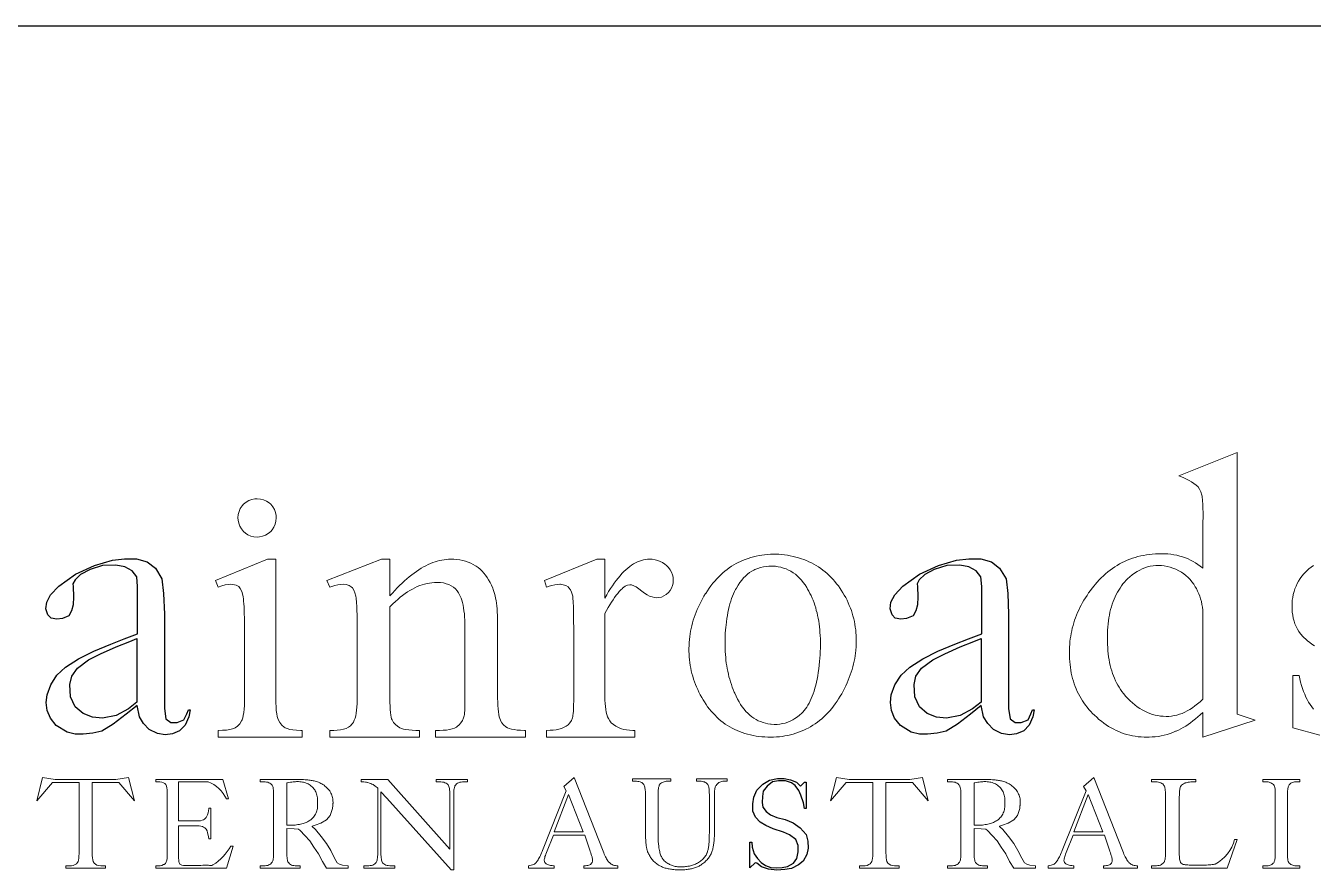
# Model space of a CAD drawing. Extents: x 150 to 1038, y -1303 to 251.
# Drawn here: x 186.24 to 204.11, y 239.65 to 251.37 of the extents above; entities that cross this region are included whole.
import ezdxf

# ---------------------------------------------------------------- set-up
doc = ezdxf.new("R2010")
doc.units = 0
doc.header["$LTSCALE"] = 12
doc.header["$MEASUREMENT"] = 0
doc.layers.add('L18', color=4, linetype='CONTINUOUS')
doc.layers.add('L35', color=3, linetype='CONTINUOUS')

msp = doc.modelspace()

# ---------------------------------------------------------------- linework, layer by layer
at = {"layer": 'L18', "lineweight": 0}
for points in [[(202.24, 245.126, -0.102516), (202.511, 244.972), (202.53, 244.943), (202.547, 244.906), (202.561, 244.86), (202.564, 244.844), (202.567, 244.824), (202.569, 244.8), (202.572, 244.772), (202.574, 244.741), (202.576, 244.706), (202.577, 244.667), (202.579, 244.624), (202.58, 244.578), (202.574, 244.46), (202.574, 244.406), (202.574, 244.348), (202.575, 244.287), (202.575, 243.844), (202.57, 243.848), (202.539, 243.874), (202.507, 243.897), (202.475, 243.919), (202.441, 243.94), (202.406, 243.958), (202.37, 243.974), (202.333, 243.989), (202.295, 244.003), (202.255, 244.014), (202.215, 244.024), (202.174, 244.031), (202.132, 244.038), (202.089, 244.042), (202.044, 244.045), (201.999, 244.046), (201.959, 244.045), (201.916, 244.043), (201.874, 244.04), (201.833, 244.036), (201.793, 244.03), (201.753, 244.023), (201.713, 244.015), (201.674, 244.006), (201.636, 243.995), (201.599, 243.983), (201.562, 243.97), (201.525, 243.955), (201.49, 243.94), (201.454, 243.922), (201.42, 243.904), (201.386, 243.884), (201.353, 243.864), (201.32, 243.842), (201.288, 243.818), (201.256, 243.794), (201.226, 243.768), (201.195, 243.74), (201.166, 243.712), (201.136, 243.682), (201.108, 243.651), (201.08, 243.619), (201.065, 243.6), (201.039, 243.567), (201.014, 243.535), (200.99, 243.502), (200.968, 243.468), (200.946, 243.435), (200.925, 243.401), (200.906, 243.367), (200.887, 243.333), (200.869, 243.298), (200.853, 243.263), (200.837, 243.228), (200.822, 243.193), (200.808, 243.157), (200.796, 243.122), (200.784, 243.086), (200.774, 243.049), (200.764, 243.013), (200.756, 242.976), (200.748, 242.939), (200.741, 242.902), (200.736, 242.865), (200.731, 242.827), (200.728, 242.789), (200.725, 242.751), (200.724, 242.712), (200.723, 242.673), (200.724, 242.632), (200.725, 242.59), (200.728, 242.548), (200.732, 242.508), (200.737, 242.467), (200.743, 242.428), (200.75, 242.389), (200.759, 242.351), (200.768, 242.314), (200.779, 242.277), (200.791, 242.241), (200.804, 242.205), (200.818, 242.17), (200.833, 242.136), (200.849, 242.103), (200.866, 242.07), (200.885, 242.037), (200.904, 242.006), (200.925, 241.975), (200.947, 241.945), (200.97, 241.915), (200.994, 241.886), (201.019, 241.858), (201.046, 241.83), (201.07, 241.806), (201.102, 241.776), (201.134, 241.748), (201.167, 241.721), (201.2, 241.696), (201.234, 241.672), (201.268, 241.65), (201.303, 241.63), (201.338, 241.61), (201.373, 241.593), (201.41, 241.577), (201.446, 241.562), (201.484, 241.549), (201.521, 241.538), (201.56, 241.528), (201.599, 241.519), (201.638, 241.513), (201.678, 241.507), (201.718, 241.503), (201.759, 241.501), (201.8, 241.5), (201.829, 241.501), (201.873, 241.503), (201.915, 241.507), (201.958, 241.512), (201.999, 241.519), (202.04, 241.528), (202.08, 241.539), (202.12, 241.551), (202.159, 241.565), (202.197, 241.582), (202.204, 241.584), (202.237, 241.6), (202.27, 241.616), (202.303, 241.635), (202.337, 241.655), (202.37, 241.677), (202.404, 241.701), (202.438, 241.726), (202.472, 241.753), (202.506, 241.781), (202.54, 241.812), (202.575, 241.843), (202.575, 241.5), (203.301, 241.735), (203.05, 241.82), (203.05, 245.448)], [(188.775, 239.724), (188.698, 239.723), (188.67, 239.722), (188.64, 239.722), (188.452, 239.722), (188.429, 239.722), (188.405, 239.726), (188.389, 239.732), (188.379, 239.74), (188.366, 239.761), (188.364, 239.771), (188.362, 239.792), (188.36, 239.821), (188.36, 239.86), (188.36, 240.271), (188.604, 240.271), (188.619, 240.271), (188.646, 240.269), (188.67, 240.266), (188.69, 240.261), (188.707, 240.253), (188.726, 240.241), (188.743, 240.224), (188.755, 240.203), (188.758, 240.196), (188.763, 240.179), (188.768, 240.154), (188.773, 240.124), (188.778, 240.088), (188.809, 240.088), (188.809, 240.517), (188.778, 240.517), (188.778, 240.508), (188.775, 240.477), (188.77, 240.449), (188.763, 240.424), (188.754, 240.403), (188.743, 240.385), (188.731, 240.37), (188.721, 240.362), (188.705, 240.353), (188.686, 240.347), (188.662, 240.342), (188.635, 240.339), (188.604, 240.338), (188.36, 240.338), (188.36, 240.882), (188.739, 240.882), (188.77, 240.882, -0.194471), (189.023, 240.644), (189.055, 240.644), (188.974, 240.915), (188.044, 240.915), (188.044, 240.881), (188.083, 240.881), (188.102, 240.88), (188.127, 240.877), (188.149, 240.869), (188.167, 240.859), (188.181, 240.845), (188.187, 240.836), (188.192, 240.819), (188.197, 240.798), (188.2, 240.771), (188.202, 240.738), (188.203, 240.7), (188.203, 239.898), (188.203, 239.876), (188.202, 239.843), (188.2, 239.816), (188.197, 239.795), (188.194, 239.779), (188.19, 239.77), (188.177, 239.75), (188.158, 239.735), (188.151, 239.732), (188.129, 239.722), (188.106, 239.716), (188.083, 239.715), (188.044, 239.715), (188.044, 239.681), (189.023, 239.681), (189.118, 239.99), (189.086, 239.99, -0.121442), (188.837, 239.728, -0.261254)], [(203.052, 240.082), (203.017, 240.082, -0.210234), (202.745, 239.739), (202.736, 239.737), (202.721, 239.735), (202.705, 239.733), (202.688, 239.731), (202.669, 239.73), (202.649, 239.728), (202.628, 239.727), (202.606, 239.727), (202.582, 239.726), (202.558, 239.726), (202.459, 239.726), (202.437, 239.726), (202.411, 239.726), (202.387, 239.727), (202.366, 239.728), (202.348, 239.729), (202.332, 239.73), (202.32, 239.732), (202.31, 239.733), (202.302, 239.735), (202.29, 239.741), (202.276, 239.751), (202.265, 239.763), (202.263, 239.768), (202.259, 239.779), (202.256, 239.792), (202.253, 239.807), (202.251, 239.825), (202.25, 239.845), (202.249, 239.867), (202.249, 240.676), (202.25, 240.691), (202.25, 240.714), (202.251, 240.735), (202.252, 240.754), (202.254, 240.77), (202.256, 240.785), (202.259, 240.797), (202.262, 240.807), (202.265, 240.815), (202.27, 240.822), (202.28, 240.834), (202.293, 240.845), (202.308, 240.854), (202.325, 240.863), (202.332, 240.866), (202.344, 240.869), (202.357, 240.873), (202.373, 240.875), (202.39, 240.878), (202.409, 240.879), (202.43, 240.881), (202.452, 240.881), (202.477, 240.881), (202.477, 240.915), (201.862, 240.915), (201.862, 240.881), (201.913, 240.881), (201.92, 240.881), (201.94, 240.88), (201.958, 240.877), (201.975, 240.873), (201.991, 240.867), (202.005, 240.86), (202.018, 240.851), (202.029, 240.841), (202.031, 240.84), (202.036, 240.832), (202.041, 240.822), (202.046, 240.81), (202.049, 240.796), (202.052, 240.78), (202.054, 240.762), (202.056, 240.742), (202.057, 240.721), (202.057, 240.696), (202.057, 239.9), (202.057, 239.889), (202.057, 239.866), (202.056, 239.845), (202.054, 239.827), (202.052, 239.81), (202.049, 239.796), (202.045, 239.784), (202.041, 239.773), (202.036, 239.766), (202.035, 239.764), (202.025, 239.752), (202.013, 239.742), (202, 239.734), (201.986, 239.727), (201.97, 239.721), (201.952, 239.718), (201.934, 239.715), (201.913, 239.715), (201.862, 239.715), (201.862, 239.681), (202.913, 239.681)]]:
    msp.add_lwpolyline(points, format="xyb", close=True, dxfattribs=at)
for points in [[(189.451, 244.808), (189.419, 244.806), (189.375, 244.798), (189.334, 244.783), (189.297, 244.761), (189.263, 244.732), (189.241, 244.708), (189.216, 244.671), (189.199, 244.631), (189.188, 244.589), (189.184, 244.544), (189.186, 244.511), (189.194, 244.468), (189.21, 244.427), (189.233, 244.39), (189.263, 244.355), (189.287, 244.333), (189.323, 244.308), (189.363, 244.291), (189.406, 244.28), (189.451, 244.276), (189.483, 244.278), (189.526, 244.287), (189.567, 244.303), (189.605, 244.325), (189.64, 244.355), (189.66, 244.378), (189.684, 244.415), (189.702, 244.455), (189.712, 244.498), (189.716, 244.544), (189.714, 244.574), (189.706, 244.618), (189.691, 244.659), (189.669, 244.697), (189.64, 244.732), (189.617, 244.752), (189.58, 244.777), (189.539, 244.794), (189.497, 244.804), (189.451, 244.808)], [(204.109, 243.884), (204.077, 243.86), (204.047, 243.835), (204.017, 243.808), (204.005, 243.795), (203.977, 243.765), (203.951, 243.733), (203.927, 243.7), (203.905, 243.666), (203.886, 243.631), (203.869, 243.595), (203.854, 243.558), (203.842, 243.52), (203.831, 243.48), (203.823, 243.44), (203.817, 243.399), (203.814, 243.356), (203.813, 243.313), (203.814, 243.279), (203.817, 243.234), (203.822, 243.191), (203.83, 243.15), (203.841, 243.11), (203.854, 243.071), (203.869, 243.035), (203.887, 243), (203.908, 242.967), (203.931, 242.936), (203.939, 242.925), (203.958, 242.904), (203.979, 242.882), (204.003, 242.86), (204.029, 242.838), (204.058, 242.815), (204.089, 242.792), (204.123, 242.769)], [(204.109, 241.89), (204.086, 241.921), (204.064, 241.952), (204.044, 241.986), (204.024, 242.021), (204.006, 242.057), (203.989, 242.095), (203.973, 242.135), (203.958, 242.176), (203.944, 242.219), (203.932, 242.263), (203.92, 242.309), (203.91, 242.357), (203.823, 242.357), (203.823, 241.63), (204.197, 241.528)], [(190.5, 240.548), (190.502, 240.563), (190.503, 240.58), (190.504, 240.597), (190.503, 240.612), (190.502, 240.629), (190.5, 240.647), (190.496, 240.663), (190.492, 240.679), (190.487, 240.695), (190.481, 240.71), (190.474, 240.725), (190.466, 240.74), (190.457, 240.754), (190.447, 240.768), (190.436, 240.781), (190.431, 240.786), (190.419, 240.799), (190.406, 240.811), (190.392, 240.822), (190.379, 240.833), (190.364, 240.843), (190.35, 240.852), (190.334, 240.86), (190.319, 240.868), (190.303, 240.875), (190.286, 240.881), (190.27, 240.887), (190.268, 240.887), (190.257, 240.89), (190.244, 240.893), (190.23, 240.896), (190.216, 240.899), (190.201, 240.901), (190.186, 240.903), (190.169, 240.905), (190.152, 240.907), (190.134, 240.909), (190.116, 240.91), (190.096, 240.911), (190.076, 240.912), (190.055, 240.913), (190.034, 240.914), (190.012, 240.914), (189.989, 240.915), (189.965, 240.915), (189.493, 240.915), (189.493, 240.881), (189.542, 240.881), (189.562, 240.88), (189.581, 240.878), (189.598, 240.874), (189.614, 240.868), (189.628, 240.861), (189.641, 240.852), (189.652, 240.841), (189.657, 240.835), (189.663, 240.825), (189.667, 240.814), (189.671, 240.8), (189.674, 240.784), (189.676, 240.765), (189.678, 240.745), (189.679, 240.722), (189.679, 240.696), (189.679, 239.899), (189.679, 239.898), (189.679, 239.873), (189.678, 239.851), (189.676, 239.83), (189.674, 239.813), (189.671, 239.797), (189.668, 239.784), (189.664, 239.774), (189.659, 239.765), (189.651, 239.756), (189.64, 239.745), (189.628, 239.735), (189.614, 239.728), (189.598, 239.722), (189.581, 239.718), (189.562, 239.715), (189.542, 239.715), (189.493, 239.715), (189.493, 239.681), (190.048, 239.681), (190.048, 239.715), (189.997, 239.715), (189.979, 239.715), (189.96, 239.718), (189.943, 239.722), (189.927, 239.727), (189.913, 239.735), (189.9, 239.744), (189.888, 239.755), (189.884, 239.761), (189.878, 239.77), (189.874, 239.782), (189.87, 239.796), (189.867, 239.812), (189.865, 239.83), (189.863, 239.851), (189.862, 239.874), (189.862, 239.899), (189.862, 240.232), (189.963, 240.229), (190.025, 240.222), (190.048, 240.205), (190.114, 240.135), (190.183, 240.062), (190.238, 239.975), (190.3, 239.883), (190.356, 239.776), (190.415, 239.681), (190.714, 239.681), (190.714, 239.716), (190.637, 239.723), (190.593, 239.74), (190.561, 239.759), (190.522, 239.823), (190.471, 239.928), (190.411, 240.026), (190.341, 240.122), (190.262, 240.22), (190.213, 240.261), (190.213, 240.267), (190.255, 240.278), (190.334, 240.308), (190.413, 240.355), (190.464, 240.416), (190.497, 240.51), (190.504, 240.597)], [(200.038, 240.548), (200.04, 240.563), (200.042, 240.58), (200.042, 240.597), (200.042, 240.612), (200.04, 240.629), (200.038, 240.647), (200.035, 240.663), (200.031, 240.679), (200.026, 240.695), (200.019, 240.71), (200.012, 240.725), (200.004, 240.74), (199.995, 240.754), (199.985, 240.768), (199.974, 240.781), (199.97, 240.786), (199.957, 240.799), (199.944, 240.811), (199.931, 240.822), (199.917, 240.833), (199.903, 240.843), (199.888, 240.852), (199.873, 240.86), (199.857, 240.868), (199.841, 240.875), (199.825, 240.881), (199.808, 240.887), (199.807, 240.887), (199.795, 240.89), (199.782, 240.893), (199.769, 240.896), (199.755, 240.899), (199.74, 240.901), (199.724, 240.903), (199.708, 240.905), (199.691, 240.907), (199.673, 240.909), (199.654, 240.91), (199.635, 240.911), (199.615, 240.912), (199.594, 240.913), (199.572, 240.914), (199.55, 240.914), (199.527, 240.915), (199.503, 240.915), (199.032, 240.915), (199.032, 240.881), (199.08, 240.881), (199.1, 240.88), (199.119, 240.878), (199.136, 240.874), (199.152, 240.868), (199.167, 240.861), (199.18, 240.852), (199.191, 240.841), (199.196, 240.835), (199.201, 240.825), (199.205, 240.814), (199.209, 240.8), (199.212, 240.784), (199.215, 240.765), (199.216, 240.745), (199.217, 240.722), (199.218, 240.696), (199.218, 239.899), (199.218, 239.898), (199.217, 239.873), (199.216, 239.851), (199.215, 239.83), (199.213, 239.813), (199.21, 239.797), (199.206, 239.784), (199.202, 239.774), (199.198, 239.765), (199.19, 239.756), (199.179, 239.745), (199.166, 239.735), (199.152, 239.728), (199.136, 239.722), (199.119, 239.718), (199.101, 239.715), (199.08, 239.715), (199.032, 239.715), (199.032, 239.681), (199.586, 239.681), (199.586, 239.715), (199.536, 239.715), (199.518, 239.715), (199.499, 239.718), (199.481, 239.722), (199.465, 239.727), (199.451, 239.735), (199.438, 239.744), (199.427, 239.755), (199.422, 239.761), (199.417, 239.77), (199.412, 239.782), (199.409, 239.796), (199.406, 239.812), (199.403, 239.83), (199.402, 239.851), (199.4, 239.874), (199.4, 239.899), (199.4, 240.232), (199.501, 240.229), (199.563, 240.222), (199.587, 240.205), (199.653, 240.135), (199.721, 240.062), (199.777, 239.975), (199.839, 239.883), (199.894, 239.776), (199.954, 239.681), (200.253, 239.681), (200.253, 239.716), (200.176, 239.723), (200.131, 239.74), (200.099, 239.759), (200.061, 239.823), (200.009, 239.928), (199.95, 240.026), (199.879, 240.122), (199.8, 240.22), (199.751, 240.261), (199.751, 240.267), (199.794, 240.278), (199.873, 240.308), (199.952, 240.355), (200.003, 240.416), (200.035, 240.51), (200.042, 240.597)], [(203.922, 240.915), (203.409, 240.915), (203.409, 240.881), (203.452, 240.881), (203.453, 240.881), (203.467, 240.881), (203.48, 240.879), (203.494, 240.876), (203.507, 240.871), (203.52, 240.866), (203.533, 240.859), (203.544, 240.852), (203.555, 240.842), (203.563, 240.832), (203.569, 240.82), (203.571, 240.815), (203.573, 240.806), (203.575, 240.796), (203.577, 240.783), (203.578, 240.769), (203.579, 240.754), (203.58, 240.736), (203.58, 240.717), (203.58, 240.697), (203.58, 239.899), (203.58, 239.898), (203.58, 239.877), (203.579, 239.857), (203.578, 239.839), (203.577, 239.823), (203.575, 239.808), (203.573, 239.795), (203.57, 239.784), (203.567, 239.774), (203.563, 239.766), (203.559, 239.759), (203.552, 239.751), (203.543, 239.742), (203.533, 239.735), (203.522, 239.729), (203.51, 239.724), (203.497, 239.72), (203.483, 239.717), (203.468, 239.715), (203.452, 239.715), (203.409, 239.715), (203.409, 239.681), (203.922, 239.681), (203.922, 239.715), (203.879, 239.715), (203.878, 239.715), (203.864, 239.715), (203.85, 239.717), (203.837, 239.72), (203.824, 239.724), (203.811, 239.73), (203.798, 239.736), (203.786, 239.745), (203.775, 239.754), (203.767, 239.764), (203.761, 239.776), (203.759, 239.781), (203.757, 239.79), (203.755, 239.8), (203.754, 239.812), (203.752, 239.826), (203.751, 239.842), (203.75, 239.859), (203.75, 239.879), (203.75, 239.899), (203.75, 240.697), (203.75, 240.699), (203.75, 240.72), (203.751, 240.739), (203.752, 240.757), (203.753, 240.773), (203.755, 240.788), (203.758, 240.801), (203.761, 240.812), (203.764, 240.822), (203.768, 240.83), (203.772, 240.837), (203.778, 240.845), (203.787, 240.853), (203.797, 240.861), (203.808, 240.867), (203.82, 240.872), (203.833, 240.876), (203.847, 240.879), (203.862, 240.881), (203.879, 240.881), (203.922, 240.881), (203.922, 240.915)]]:
    msp.add_lwpolyline(points, dxfattribs=at)
at = {"layer": 'L18'}
for points in [[(187.791, 242.936), (187.791, 243.589), (187.779, 243.723), (187.715, 243.809), (187.612, 243.865), (187.487, 243.886), (187.305, 243.882), (187.131, 243.829), (187, 243.756), (186.924, 243.684), (186.894, 243.629), (186.899, 243.589), (186.903, 243.448), (186.899, 243.336), (186.874, 243.253), (186.837, 243.184), (186.747, 243.147), (186.669, 243.14), (186.59, 243.153), (186.547, 243.199), (186.52, 243.28), (186.53, 243.373), (186.584, 243.477), (186.696, 243.596), (186.928, 243.764), (187.192, 243.882), (187.441, 243.955), (187.611, 243.977), (187.776, 243.974), (187.926, 243.933), (188.038, 243.843), (188.129, 243.698), (188.151, 243.496), (188.164, 243.205), (188.164, 241.898), (188.184, 241.756), (188.253, 241.703), (188.339, 241.703), (188.433, 241.741), (188.473, 241.826), (188.497, 241.882), (188.519, 241.882), (188.502, 241.781), (188.451, 241.669), (188.374, 241.588), (188.274, 241.548), (188.174, 241.531), (188.066, 241.552), (187.954, 241.606), (187.875, 241.69), (187.817, 241.783), (187.785, 241.938), (187.634, 241.819), (187.452, 241.68), (187.295, 241.586), (187.172, 241.557), (187.036, 241.542), (186.925, 241.542), (186.813, 241.569), (186.661, 241.663), (186.582, 241.764), (186.538, 241.869), (186.523, 241.982), (186.534, 242.088), (186.586, 242.225), (186.672, 242.363), (186.791, 242.471), (186.971, 242.586), (187.183, 242.692), (187.418, 242.79), (187.605, 242.864)], [(199.507, 242.936), (199.507, 243.589), (199.495, 243.723), (199.431, 243.809), (199.328, 243.865), (199.203, 243.886), (199.021, 243.882), (198.847, 243.829), (198.716, 243.756), (198.64, 243.684), (198.61, 243.629), (198.615, 243.589), (198.619, 243.448), (198.615, 243.336), (198.59, 243.253), (198.553, 243.184), (198.463, 243.147), (198.385, 243.14), (198.306, 243.153), (198.263, 243.199), (198.236, 243.28), (198.246, 243.373), (198.3, 243.477), (198.412, 243.596), (198.644, 243.764), (198.908, 243.882), (199.157, 243.955), (199.327, 243.977), (199.492, 243.974), (199.642, 243.933), (199.754, 243.843), (199.845, 243.698), (199.867, 243.496), (199.88, 243.205), (199.88, 241.898), (199.9, 241.756), (199.969, 241.703), (200.055, 241.703), (200.149, 241.741), (200.189, 241.826), (200.213, 241.882), (200.235, 241.882), (200.218, 241.781), (200.167, 241.669), (200.09, 241.588), (199.99, 241.548), (199.89, 241.531), (199.782, 241.552), (199.67, 241.606), (199.591, 241.69), (199.533, 241.783), (199.501, 241.938), (199.35, 241.819), (199.169, 241.68), (199.011, 241.586), (198.888, 241.557), (198.752, 241.542), (198.641, 241.542), (198.529, 241.569), (198.377, 241.663), (198.298, 241.764), (198.254, 241.869), (198.239, 241.982), (198.25, 242.088), (198.302, 242.225), (198.388, 242.363), (198.508, 242.471), (198.687, 242.586), (198.899, 242.692), (199.135, 242.79), (199.321, 242.864)], [(187.782, 241.987), (187.664, 241.895), (187.492, 241.799), (187.303, 241.763), (187.165, 241.779), (187.034, 241.828), (186.927, 241.923), (186.861, 242.062), (186.853, 242.229), (186.878, 242.348), (186.956, 242.456), (187.112, 242.575), (187.278, 242.658), (187.493, 242.756), (187.683, 242.826), (187.782, 242.869)], [(199.498, 241.987), (199.38, 241.895), (199.208, 241.799), (199.019, 241.763), (198.881, 241.779), (198.75, 241.828), (198.643, 241.923), (198.577, 242.062), (198.569, 242.229), (198.594, 242.348), (198.672, 242.456), (198.828, 242.575), (198.994, 242.658), (199.209, 242.756), (199.399, 242.826), (199.498, 242.869)], [(196.289, 239.69), (196.289, 240.044), (196.314, 240.044), (196.322, 239.975), (196.348, 239.882), (196.393, 239.818), (196.444, 239.762), (196.505, 239.719), (196.58, 239.693), (196.66, 239.689), (196.737, 239.691), (196.81, 239.706), (196.892, 239.754), (196.94, 239.819), (196.96, 239.909), (196.96, 239.998), (196.927, 240.082), (196.838, 240.145), (196.757, 240.181), (196.612, 240.228), (196.511, 240.273), (196.431, 240.321), (196.368, 240.392), (196.332, 240.476), (196.328, 240.577), (196.343, 240.67), (196.387, 240.764), (196.469, 240.85), (196.563, 240.903), (196.671, 240.928), (196.764, 240.928), (196.852, 240.909), (196.934, 240.874), (196.976, 240.834), (196.992, 240.821), (197.009, 240.838), (197.047, 240.877), (197.068, 240.877), (197.068, 240.513), (197.048, 240.513), (197.034, 240.591), (196.998, 240.696), (196.967, 240.76), (196.916, 240.829), (196.866, 240.868), (196.782, 240.896), (196.687, 240.896), (196.601, 240.879), (196.527, 240.82), (196.475, 240.751), (196.462, 240.676), (196.458, 240.594), (196.467, 240.529), (196.514, 240.47), (196.573, 240.425), (196.663, 240.388), (196.778, 240.357), (196.888, 240.312), (196.989, 240.243), (197.069, 240.15), (197.094, 240.058), (197.1, 239.959), (197.081, 239.873), (197.027, 239.778), (196.962, 239.728), (196.867, 239.68), (196.776, 239.663), (196.664, 239.654), (196.546, 239.667), (196.449, 239.703), (196.385, 239.754), (196.361, 239.757)]]:
    msp.add_lwpolyline(points, close=True, dxfattribs=at)
at = {"layer": 'L18', "lineweight": 0}
for points in [[(189.709, 243.97), (189.594, 243.97), (188.872, 243.676), (188.908, 243.582), (188.909, 243.582), (188.959, 243.6), (189.006, 243.612), (189.048, 243.619), (189.086, 243.622), (189.114, 243.62), (189.158, 243.61), (189.194, 243.59), (189.217, 243.563), (189.237, 243.523), (189.251, 243.472), (189.252, 243.471), (189.256, 243.447), (189.259, 243.42), (189.263, 243.387), (189.266, 243.35), (189.268, 243.309), (189.27, 243.263), (189.272, 243.213), (189.273, 243.158), (189.274, 243.099), (189.275, 243.035), (189.275, 242.967), (189.275, 242.042), (189.275, 241.998), (189.273, 241.939), (189.269, 241.887), (189.265, 241.841), (189.258, 241.801), (189.25, 241.768), (189.241, 241.741), (189.233, 241.725), (189.208, 241.685), (189.178, 241.653), (189.144, 241.629), (189.137, 241.625), (189.108, 241.614), (189.07, 241.606), (189.024, 241.6), (188.971, 241.596), (188.908, 241.595), (188.908, 241.5), (190.073, 241.5), (190.073, 241.595), (190.057, 241.595), (189.998, 241.597), (189.947, 241.601), (189.904, 241.609), (189.868, 241.619), (189.84, 241.631), (189.826, 241.64), (189.793, 241.668), (189.765, 241.702), (189.743, 241.744), (189.737, 241.759), (189.729, 241.789), (189.722, 241.826), (189.716, 241.87), (189.713, 241.92), (189.71, 241.978), (189.709, 242.042)], [(190.416, 243.676), (190.458, 243.582), (190.488, 243.593), (190.53, 243.605), (190.57, 243.614), (190.607, 243.62), (190.642, 243.621), (190.645, 243.621), (190.688, 243.617), (190.726, 243.606), (190.757, 243.587), (190.773, 243.571), (190.791, 243.542), (190.807, 243.505), (190.82, 243.459), (190.822, 243.451), (190.824, 243.433), (190.827, 243.412), (190.829, 243.387), (190.831, 243.358), (190.833, 243.325), (190.835, 243.289), (190.836, 243.249), (190.837, 243.206), (190.838, 243.158), (190.839, 243.108), (190.839, 243.053), (190.839, 242.995), (190.84, 242.933), (190.84, 242.042), (190.839, 242.018), (190.838, 241.966), (190.835, 241.918), (190.831, 241.874), (190.825, 241.833), (190.818, 241.797), (190.809, 241.764), (190.799, 241.735), (190.787, 241.71), (190.774, 241.689), (190.766, 241.68), (190.744, 241.657), (190.717, 241.638), (190.685, 241.622), (190.649, 241.61), (190.608, 241.602), (190.563, 241.596), (190.513, 241.594), (190.458, 241.594), (190.458, 241.5), (191.703, 241.5), (191.703, 241.594), (191.654, 241.595), (191.602, 241.597), (191.556, 241.601), (191.515, 241.606), (191.481, 241.613), (191.453, 241.621), (191.431, 241.631), (191.398, 241.651), (191.37, 241.675), (191.344, 241.706), (191.323, 241.741), (191.317, 241.756), (191.311, 241.779), (191.305, 241.807), (191.301, 241.842), (191.298, 241.883), (191.295, 241.93), (191.294, 241.983), (191.293, 242.042), (191.293, 243.307), (191.301, 243.316), (191.335, 243.35), (191.369, 243.382), (191.403, 243.412), (191.436, 243.441), (191.47, 243.468), (191.504, 243.492), (191.538, 243.515), (191.571, 243.536), (191.605, 243.556), (191.639, 243.573), (191.673, 243.589), (191.707, 243.603), (191.741, 243.615), (191.775, 243.625), (191.809, 243.633), (191.843, 243.639), (191.876, 243.644), (191.911, 243.647), (191.944, 243.648), (191.95, 243.648), (191.995, 243.645), (192.037, 243.64), (192.075, 243.63), (192.111, 243.618), (192.144, 243.601), (192.174, 243.582), (192.201, 243.558), (192.225, 243.531), (192.247, 243.501), (192.256, 243.485), (192.268, 243.459), (192.28, 243.43), (192.29, 243.4), (192.3, 243.367), (192.308, 243.332), (192.315, 243.295), (192.321, 243.255), (192.326, 243.213), (192.33, 243.169), (192.333, 243.123), (192.334, 243.075), (192.335, 243.024), (192.335, 242.042), (192.335, 242.021), (192.334, 241.962), (192.333, 241.913), (192.332, 241.871), (192.33, 241.838), (192.327, 241.813), (192.324, 241.796), (192.315, 241.769), (192.299, 241.732), (192.279, 241.699), (192.255, 241.671), (192.228, 241.647), (192.218, 241.641), (192.191, 241.627), (192.159, 241.615), (192.122, 241.606), (192.08, 241.6), (192.033, 241.596), (191.98, 241.594), (191.928, 241.594), (191.928, 241.5), (193.173, 241.5), (193.173, 241.594), (193.159, 241.595), (193.105, 241.596), (193.058, 241.599), (193.016, 241.605), (192.98, 241.612), (192.95, 241.62), (192.926, 241.631), (192.901, 241.646), (192.871, 241.671), (192.846, 241.7), (192.827, 241.733), (192.826, 241.735), (192.817, 241.758), (192.809, 241.785), (192.803, 241.816), (192.798, 241.853), (192.794, 241.893), (192.791, 241.938), (192.789, 241.988), (192.788, 242.042), (192.788, 243.066), (192.788, 243.095), (192.787, 243.145), (192.786, 243.192), (192.783, 243.237), (192.78, 243.28), (192.776, 243.321), (192.772, 243.36), (192.766, 243.396), (192.76, 243.431), (192.753, 243.463), (192.746, 243.494), (192.737, 243.522), (192.728, 243.548), (192.72, 243.567), (192.702, 243.608), (192.683, 243.647), (192.663, 243.683), (192.642, 243.717), (192.62, 243.749), (192.596, 243.778), (192.572, 243.805), (192.546, 243.83), (192.519, 243.853), (192.491, 243.873), (192.482, 243.879), (192.449, 243.898), (192.415, 243.915), (192.379, 243.929), (192.342, 243.942), (192.304, 243.952), (192.264, 243.959), (192.223, 243.965), (192.181, 243.968), (192.137, 243.97), (192.107, 243.969), (192.076, 243.967), (192.045, 243.963), (192.013, 243.958), (191.982, 243.951), (191.95, 243.943), (191.919, 243.933), (191.887, 243.922), (191.855, 243.909), (191.823, 243.895), (191.791, 243.879), (191.758, 243.862), (191.726, 243.843), (191.693, 243.823), (191.661, 243.801), (191.628, 243.778), (191.595, 243.753), (191.562, 243.726), (191.529, 243.699), (191.495, 243.669), (191.462, 243.638), (191.428, 243.606), (191.395, 243.572), (191.361, 243.537), (191.327, 243.5), (191.293, 243.462), (191.293, 243.97), (191.175, 243.97)], [(193.44, 243.676), (193.467, 243.582), (193.502, 243.595), (193.542, 243.606), (193.58, 243.615), (193.616, 243.62), (193.65, 243.621), (193.659, 243.621), (193.699, 243.616), (193.734, 243.604), (193.765, 243.585), (193.777, 243.574), (193.798, 243.546), (193.815, 243.511), (193.828, 243.469), (193.83, 243.457), (193.832, 243.439), (193.834, 243.417), (193.836, 243.39), (193.838, 243.36), (193.839, 243.325), (193.84, 243.287), (193.841, 243.244), (193.842, 243.197), (193.843, 243.146), (193.843, 243.091), (193.844, 243.032), (193.844, 242.969), (193.844, 242.04), (193.844, 242.006), (193.843, 241.95), (193.842, 241.902), (193.84, 241.861), (193.837, 241.828), (193.834, 241.803), (193.831, 241.786), (193.826, 241.771), (193.811, 241.734), (193.791, 241.701), (193.767, 241.674), (193.739, 241.652), (193.731, 241.647), (193.703, 241.633), (193.673, 241.621), (193.639, 241.612), (193.601, 241.604), (193.56, 241.599), (193.515, 241.596), (193.467, 241.594), (193.467, 241.5), (194.694, 241.5), (194.694, 241.594), (194.664, 241.595), (194.619, 241.597), (194.578, 241.602), (194.539, 241.609), (194.505, 241.618), (194.474, 241.629), (194.446, 241.642), (194.428, 241.652), (194.394, 241.675), (194.366, 241.701), (194.343, 241.729), (194.325, 241.759), (194.314, 241.785), (194.304, 241.816), (194.295, 241.849), (194.288, 241.885), (194.283, 241.924), (194.279, 241.967), (194.276, 242.012), (194.276, 242.061), (194.276, 243.21), (194.278, 243.216), (194.301, 243.259), (194.323, 243.299), (194.345, 243.338), (194.368, 243.374), (194.39, 243.408), (194.411, 243.439), (194.433, 243.469), (194.455, 243.496), (194.476, 243.521), (194.498, 243.543), (194.519, 243.564), (194.522, 243.567), (194.557, 243.594), (194.59, 243.611), (194.621, 243.616), (194.623, 243.616), (194.647, 243.612), (194.676, 243.601), (194.71, 243.584), (194.748, 243.559), (194.791, 243.527), (194.827, 243.5), (194.863, 243.477), (194.898, 243.459), (194.932, 243.446), (194.964, 243.438), (194.995, 243.435), (195.026, 243.438), (195.062, 243.445), (195.096, 243.46), (195.128, 243.48), (195.158, 243.506), (195.158, 243.507), (195.182, 243.536), (195.201, 243.568), (195.215, 243.603), (195.223, 243.639), (195.226, 243.679), (195.226, 243.683), (195.222, 243.72), (195.215, 243.755), (195.201, 243.79), (195.183, 243.822), (195.16, 243.853), (195.131, 243.883), (195.108, 243.903), (195.078, 243.923), (195.045, 243.94), (195.01, 243.953), (194.973, 243.962), (194.934, 243.968), (194.893, 243.97), (194.893, 243.97), (194.866, 243.969), (194.838, 243.965), (194.811, 243.961), (194.784, 243.953), (194.756, 243.944), (194.729, 243.933), (194.702, 243.92), (194.675, 243.904), (194.648, 243.887), (194.621, 243.868), (194.594, 243.846), (194.567, 243.823), (194.54, 243.797), (194.513, 243.77), (194.487, 243.74), (194.46, 243.708), (194.434, 243.675), (194.407, 243.639), (194.381, 243.602), (194.354, 243.562), (194.328, 243.52), (194.302, 243.476), (194.276, 243.43), (194.276, 243.97), (194.166, 243.97)], [(196.134, 243.927), (196.1, 243.91), (196.067, 243.891), (196.035, 243.872), (196.003, 243.851), (195.973, 243.828), (195.943, 243.804), (195.913, 243.78), (195.884, 243.753), (195.856, 243.725), (195.828, 243.697), (195.801, 243.666), (195.775, 243.635), (195.749, 243.602), (195.724, 243.568), (195.7, 243.532), (195.676, 243.495), (195.673, 243.492), (195.651, 243.455), (195.63, 243.419), (195.611, 243.382), (195.592, 243.346), (195.574, 243.309), (195.557, 243.272), (195.542, 243.235), (195.528, 243.197), (195.515, 243.16), (195.502, 243.123), (195.492, 243.085), (195.482, 243.047), (195.473, 243.009), (195.466, 242.971), (195.459, 242.933), (195.454, 242.895), (195.449, 242.857), (195.449, 242.854), (195.446, 242.813), (195.444, 242.773), (195.443, 242.732), (195.443, 242.692), (195.444, 242.653), (195.447, 242.613), (195.45, 242.574), (195.455, 242.535), (195.461, 242.497), (195.468, 242.458), (195.476, 242.42), (195.485, 242.382), (195.496, 242.345), (195.507, 242.307), (195.52, 242.27), (195.534, 242.233), (195.549, 242.197), (195.565, 242.161), (195.582, 242.125), (195.6, 242.089), (195.62, 242.053), (195.64, 242.018), (195.658, 241.99), (195.68, 241.956), (195.703, 241.923), (195.728, 241.891), (195.752, 241.861), (195.778, 241.832), (195.805, 241.804), (195.832, 241.777), (195.86, 241.752), (195.888, 241.727), (195.918, 241.704), (195.948, 241.682), (195.98, 241.662), (196.012, 241.642), (196.044, 241.624), (196.078, 241.607), (196.112, 241.592), (196.147, 241.577), (196.183, 241.564), (196.22, 241.552), (196.257, 241.541), (196.296, 241.532), (196.335, 241.524), (196.375, 241.516), (196.415, 241.511), (196.457, 241.506), (196.497, 241.503), (196.537, 241.501), (196.578, 241.5), (196.618, 241.501), (196.658, 241.503), (196.698, 241.507), (196.737, 241.511), (196.776, 241.518), (196.815, 241.525), (196.853, 241.534), (196.891, 241.544), (196.928, 241.556), (196.965, 241.569), (197.002, 241.583), (197.038, 241.599), (197.075, 241.616), (197.097, 241.627), (197.13, 241.646), (197.163, 241.665), (197.195, 241.686), (197.226, 241.708), (197.256, 241.732), (197.286, 241.756), (197.315, 241.782), (197.343, 241.809), (197.371, 241.837), (197.398, 241.867), (197.424, 241.898), (197.449, 241.93), (197.474, 241.963), (197.498, 241.998), (197.521, 242.034), (197.544, 242.071), (197.563, 242.103), (197.583, 242.14), (197.602, 242.178), (197.621, 242.215), (197.638, 242.253), (197.654, 242.29), (197.669, 242.328), (197.683, 242.365), (197.696, 242.403), (197.707, 242.44), (197.718, 242.478), (197.728, 242.516), (197.736, 242.553), (197.744, 242.591), (197.75, 242.629), (197.755, 242.667), (197.76, 242.705), (197.76, 242.71), (197.763, 242.751), (197.765, 242.792), (197.766, 242.832), (197.765, 242.872), (197.764, 242.912), (197.761, 242.952), (197.758, 242.991), (197.752, 243.029), (197.746, 243.068), (197.739, 243.106), (197.73, 243.144), (197.72, 243.182), (197.709, 243.219), (197.697, 243.256), (197.684, 243.292), (197.669, 243.329), (197.654, 243.365), (197.637, 243.4), (197.619, 243.436), (197.599, 243.471), (197.579, 243.505), (197.558, 243.54), (197.541, 243.565), (197.517, 243.598), (197.493, 243.629), (197.468, 243.66), (197.443, 243.69), (197.416, 243.718), (197.389, 243.745), (197.361, 243.771), (197.332, 243.796), (197.303, 243.819), (197.272, 243.841), (197.241, 243.862), (197.209, 243.883), (197.177, 243.901), (197.143, 243.919), (197.109, 243.935), (197.075, 243.951), (197.039, 243.965), (197.003, 243.977), (196.965, 243.989), (196.927, 244), (196.889, 244.009), (196.849, 244.017), (196.809, 244.024), (196.768, 244.03), (196.726, 244.035), (196.692, 244.038), (196.652, 244.039), (196.612, 244.04), (196.573, 244.039), (196.534, 244.036), (196.494, 244.032), (196.455, 244.027), (196.417, 244.021), (196.378, 244.013), (196.339, 244.003), (196.301, 243.992), (196.263, 243.98), (196.225, 243.966), (196.187, 243.951), (196.149, 243.934)], [(196.586, 241.68), (196.576, 241.682), (196.54, 241.687), (196.505, 241.694), (196.471, 241.704), (196.437, 241.716), (196.405, 241.729), (196.374, 241.746), (196.344, 241.764), (196.314, 241.785), (196.286, 241.807), (196.259, 241.832), (196.233, 241.859), (196.208, 241.889), (196.184, 241.92), (196.16, 241.954), (196.138, 241.99), (196.117, 242.028), (196.097, 242.068), (196.078, 242.11), (196.071, 242.127), (196.057, 242.161), (196.044, 242.196), (196.032, 242.231), (196.02, 242.266), (196.009, 242.303), (195.999, 242.339), (195.99, 242.376), (195.982, 242.414), (195.975, 242.452), (195.968, 242.49), (195.962, 242.529), (195.957, 242.568), (195.953, 242.608), (195.95, 242.648), (195.947, 242.688), (195.945, 242.73), (195.944, 242.771), (195.944, 242.813), (195.945, 242.856), (195.946, 242.898), (195.948, 242.942), (195.951, 242.985), (195.955, 243.029), (195.958, 243.054), (195.963, 243.101), (195.969, 243.146), (195.976, 243.189), (195.984, 243.232), (195.993, 243.273), (196.002, 243.312), (196.012, 243.35), (196.024, 243.387), (196.035, 243.423), (196.048, 243.457), (196.062, 243.489), (196.076, 243.521), (196.091, 243.551), (196.102, 243.57), (196.125, 243.609), (196.149, 243.645), (196.175, 243.678), (196.201, 243.709), (196.228, 243.736), (196.256, 243.761), (196.285, 243.783), (196.315, 243.802), (196.346, 243.818), (196.359, 243.825), (196.399, 243.84), (196.438, 243.853), (196.477, 243.863), (196.515, 243.87), (196.553, 243.874), (196.592, 243.875), (196.629, 243.873), (196.644, 243.871), (196.682, 243.866), (196.72, 243.857), (196.757, 243.847), (196.792, 243.834), (196.826, 243.819), (196.859, 243.802), (196.89, 243.782), (196.921, 243.76), (196.95, 243.735), (196.978, 243.708), (197.004, 243.679), (197.03, 243.648), (197.054, 243.614), (197.077, 243.578), (197.09, 243.556), (197.107, 243.526), (197.123, 243.495), (197.138, 243.464), (197.153, 243.431), (197.166, 243.399), (197.179, 243.365), (197.19, 243.331), (197.202, 243.296), (197.211, 243.26), (197.221, 243.224), (197.229, 243.187), (197.237, 243.15), (197.244, 243.111), (197.25, 243.072), (197.255, 243.033), (197.259, 242.992), (197.262, 242.951), (197.265, 242.909), (197.267, 242.867), (197.268, 242.824), (197.268, 242.78), (197.267, 242.735), (197.266, 242.69), (197.263, 242.644), (197.26, 242.598), (197.256, 242.551), (197.251, 242.501), (197.244, 242.45), (197.237, 242.4), (197.23, 242.353), (197.221, 242.307), (197.212, 242.263), (197.202, 242.22), (197.191, 242.18), (197.18, 242.141), (197.168, 242.104), (197.155, 242.068), (197.141, 242.035), (197.126, 242.003), (197.111, 241.973), (197.095, 241.945), (197.078, 241.918), (197.06, 241.894), (197.042, 241.87), (197.023, 241.849), (197.009, 241.835), (196.979, 241.807), (196.948, 241.782), (196.915, 241.759), (196.883, 241.739), (196.849, 241.722), (196.814, 241.708), (196.778, 241.696), (196.742, 241.688), (196.704, 241.682), (196.666, 241.678), (196.627, 241.678)], [(202.202, 243.83), (202.243, 243.81), (202.278, 243.79), (202.31, 243.768), (202.341, 243.743), (202.371, 243.716), (202.398, 243.687), (202.424, 243.656), (202.448, 243.623), (202.471, 243.587), (202.486, 243.561), (202.503, 243.526), (202.519, 243.491), (202.533, 243.455), (202.545, 243.418), (202.555, 243.381), (202.563, 243.342), (202.57, 243.303), (202.575, 243.263), (202.575, 242.027), (202.571, 242.024), (202.536, 241.991), (202.502, 241.961), (202.466, 241.934), (202.431, 241.908), (202.395, 241.886), (202.36, 241.865), (202.324, 241.847), (202.288, 241.831), (202.252, 241.818), (202.215, 241.807), (202.179, 241.799), (202.142, 241.793), (202.105, 241.789), (202.068, 241.788), (202.065, 241.788), (202.026, 241.79), (201.988, 241.793), (201.95, 241.799), (201.913, 241.807), (201.877, 241.817), (201.841, 241.829), (201.805, 241.843), (201.77, 241.86), (201.735, 241.879), (201.701, 241.9), (201.666, 241.923), (201.633, 241.948), (201.6, 241.976), (201.567, 242.005), (201.535, 242.037), (201.504, 242.071), (201.494, 242.082), (201.472, 242.108), (201.451, 242.135), (201.432, 242.163), (201.413, 242.192), (201.395, 242.222), (201.379, 242.253), (201.363, 242.284), (201.349, 242.317), (201.335, 242.351), (201.322, 242.386), (201.311, 242.422), (201.3, 242.458), (201.291, 242.496), (201.282, 242.535), (201.275, 242.575), (201.268, 242.615), (201.263, 242.657), (201.258, 242.7), (201.255, 242.744), (201.252, 242.788), (201.251, 242.834), (201.25, 242.88), (201.25, 242.892), (201.251, 242.939), (201.253, 242.984), (201.256, 243.028), (201.26, 243.071), (201.265, 243.114), (201.271, 243.155), (201.278, 243.195), (201.286, 243.234), (201.295, 243.273), (201.306, 243.31), (201.317, 243.346), (201.33, 243.381), (201.343, 243.415), (201.358, 243.448), (201.373, 243.48), (201.39, 243.511), (201.408, 243.541), (201.426, 243.57), (201.446, 243.599), (201.467, 243.626), (201.489, 243.651), (201.512, 243.677), (201.53, 243.695), (201.563, 243.725), (201.596, 243.752), (201.629, 243.777), (201.664, 243.8), (201.699, 243.819), (201.735, 243.836), (201.771, 243.851), (201.809, 243.862), (201.846, 243.872), (201.885, 243.878), (201.924, 243.882), (201.964, 243.883), (202.001, 243.882), (202.04, 243.878), (202.08, 243.87), (202.12, 243.86), (202.161, 243.846)], [(186.649, 240.915), (186.473, 240.942), (186.394, 240.617), (186.611, 240.87), (186.979, 240.87), (186.979, 239.895), (186.979, 239.885), (186.978, 239.85), (186.975, 239.82), (186.971, 239.795), (186.965, 239.776), (186.958, 239.762), (186.942, 239.745), (186.923, 239.732), (186.899, 239.722), (186.872, 239.716), (186.841, 239.715), (186.795, 239.715), (186.795, 239.681), (187.345, 239.681), (187.345, 239.715), (187.3, 239.715), (187.281, 239.715), (187.253, 239.719), (187.227, 239.727), (187.206, 239.738), (187.188, 239.753), (187.182, 239.761), (187.175, 239.777), (187.169, 239.798), (187.165, 239.825), (187.163, 239.857), (187.162, 239.895), (187.162, 240.87), (187.529, 240.87), (187.746, 240.617), (187.667, 240.942), (187.491, 240.915)], [(190.012, 240.884), (190.023, 240.884), (190.042, 240.883), (190.061, 240.881), (190.079, 240.878), (190.096, 240.875), (190.113, 240.87), (190.129, 240.864), (190.145, 240.858), (190.16, 240.851), (190.174, 240.842), (190.188, 240.833), (190.201, 240.823), (190.213, 240.812), (190.218, 240.808), (190.229, 240.796), (190.239, 240.783), (190.249, 240.769), (190.257, 240.755), (190.264, 240.741), (190.271, 240.726), (190.276, 240.71), (190.281, 240.694), (190.284, 240.677), (190.287, 240.66), (190.288, 240.642), (190.289, 240.624), (190.289, 240.618), (190.288, 240.528), (190.286, 240.511), (190.283, 240.495), (190.279, 240.479), (190.274, 240.464), (190.268, 240.449), (190.26, 240.434), (190.252, 240.42), (190.243, 240.406), (190.232, 240.393), (190.221, 240.38), (190.209, 240.368), (190.195, 240.356), (190.185, 240.349), (190.173, 240.341), (190.161, 240.333), (190.147, 240.326), (190.133, 240.319), (190.119, 240.313), (190.103, 240.307), (190.087, 240.302), (190.071, 240.297), (190.054, 240.293), (190.036, 240.29), (190.017, 240.287), (189.998, 240.284), (189.978, 240.282), (189.958, 240.281), (189.937, 240.28), (189.915, 240.28), (189.912, 240.28), (189.893, 240.281), (189.862, 240.281), (189.862, 240.867), (189.871, 240.868), (189.892, 240.872), (189.913, 240.875), (189.932, 240.878), (189.95, 240.88), (189.967, 240.882), (189.983, 240.883), (189.998, 240.884)], [(191.124, 239.894), (191.124, 239.87), (191.123, 239.847), (191.121, 239.827), (191.118, 239.81), (191.115, 239.794), (191.112, 239.781), (191.107, 239.77), (191.102, 239.762), (191.095, 239.754), (191.084, 239.743), (191.071, 239.735), (191.056, 239.727), (191.039, 239.722), (191.021, 239.718), (191.001, 239.715), (190.979, 239.715), (190.932, 239.715), (190.932, 239.681), (191.361, 239.681), (191.361, 239.715), (191.313, 239.715), (191.292, 239.715), (191.271, 239.718), (191.253, 239.722), (191.236, 239.727), (191.221, 239.734), (191.208, 239.743), (191.196, 239.753), (191.192, 239.758), (191.187, 239.767), (191.182, 239.778), (191.178, 239.792), (191.175, 239.808), (191.172, 239.826), (191.17, 239.847), (191.169, 239.87), (191.169, 239.895), (191.169, 240.744), (191.249, 240.655), (192.143, 239.661), (192.179, 239.661), (192.179, 240.701), (192.179, 240.701), (192.18, 240.726), (192.181, 240.748), (192.182, 240.768), (192.185, 240.786), (192.188, 240.802), (192.192, 240.815), (192.196, 240.825), (192.201, 240.834), (192.208, 240.841), (192.219, 240.852), (192.232, 240.861), (192.247, 240.868), (192.263, 240.874), (192.282, 240.878), (192.302, 240.88), (192.324, 240.881), (192.371, 240.881), (192.371, 240.915), (191.933, 240.915), (191.933, 240.881), (191.98, 240.881), (192.002, 240.88), (192.022, 240.878), (192.041, 240.874), (192.057, 240.869), (192.072, 240.862), (192.086, 240.853), (192.097, 240.843), (192.101, 240.838), (192.107, 240.829), (192.112, 240.817), (192.116, 240.804), (192.119, 240.788), (192.122, 240.769), (192.124, 240.749), (192.125, 240.726), (192.125, 240.701), (192.125, 239.949), (191.262, 240.915), (190.894, 240.915), (190.894, 240.881), (190.911, 240.881), (190.933, 240.88), (190.952, 240.878), (190.968, 240.876), (190.982, 240.873), (190.988, 240.871), (191.009, 240.864), (191.027, 240.858), (191.044, 240.85), (191.059, 240.843), (191.072, 240.836), (191.079, 240.831), (191.089, 240.822), (191.101, 240.812), (191.114, 240.8), (191.124, 240.791), (191.124, 239.895)], [(193.709, 240.816), (193.741, 240.757), (193.411, 239.928), (193.406, 239.914), (193.397, 239.894), (193.389, 239.875), (193.381, 239.858), (193.373, 239.841), (193.364, 239.826), (193.357, 239.812), (193.349, 239.799), (193.341, 239.787), (193.334, 239.776), (193.326, 239.766), (193.319, 239.757), (193.312, 239.75), (193.307, 239.746), (193.298, 239.74), (193.286, 239.734), (193.272, 239.729), (193.255, 239.724), (193.236, 239.719), (193.215, 239.715), (193.215, 239.681), (193.574, 239.681), (193.574, 239.715), (193.564, 239.715), (193.543, 239.718), (193.524, 239.72), (193.507, 239.724), (193.493, 239.728), (193.48, 239.732), (193.47, 239.737), (193.462, 239.743), (193.453, 239.751), (193.444, 239.763), (193.438, 239.777), (193.436, 239.792), (193.436, 239.802), (193.438, 239.814), (193.441, 239.828), (193.445, 239.844), (193.451, 239.861), (193.458, 239.879), (193.466, 239.899), (193.564, 240.143), (193.999, 240.143), (194.071, 239.917), (194.072, 239.914), (194.08, 239.894), (194.087, 239.875), (194.093, 239.857), (194.098, 239.841), (194.102, 239.826), (194.104, 239.813), (194.106, 239.801), (194.106, 239.79), (194.106, 239.779), (194.101, 239.764), (194.093, 239.751), (194.082, 239.739), (194.078, 239.736), (194.068, 239.731), (194.056, 239.726), (194.041, 239.722), (194.024, 239.718), (194.006, 239.716), (193.985, 239.715), (193.985, 239.681), (194.457, 239.681), (194.457, 239.715), (194.441, 239.716), (194.424, 239.719), (194.408, 239.722), (194.392, 239.727), (194.379, 239.733), (194.366, 239.74), (194.354, 239.747), (194.343, 239.756), (194.339, 239.76), (194.332, 239.768), (194.324, 239.777), (194.317, 239.787), (194.309, 239.798), (194.301, 239.811), (194.293, 239.826), (194.285, 239.841), (194.277, 239.858), (194.268, 239.876), (194.26, 239.896), (194.251, 239.917), (193.852, 240.943)], [(195.334, 239.7), (195.317, 239.701), (195.301, 239.701), (195.285, 239.703), (195.269, 239.705), (195.254, 239.707), (195.24, 239.71), (195.226, 239.714), (195.212, 239.718), (195.199, 239.723), (195.187, 239.728), (195.175, 239.734), (195.162, 239.741), (195.148, 239.749), (195.135, 239.758), (195.123, 239.767), (195.112, 239.777), (195.101, 239.787), (195.092, 239.797), (195.083, 239.808), (195.075, 239.819), (195.073, 239.822), (195.067, 239.833), (195.061, 239.844), (195.055, 239.856), (195.05, 239.869), (195.045, 239.883), (195.041, 239.898), (195.037, 239.913), (195.033, 239.929), (195.03, 239.946), (195.027, 239.964), (195.025, 239.98), (195.023, 239.997), (195.021, 240.013), (195.019, 240.028), (195.018, 240.044), (195.016, 240.059), (195.015, 240.074), (195.015, 240.088), (195.014, 240.102), (195.014, 240.116), (195.014, 240.129), (195.014, 240.704), (195.014, 240.712), (195.014, 240.733), (195.015, 240.752), (195.017, 240.77), (195.019, 240.786), (195.021, 240.8), (195.024, 240.812), (195.028, 240.823), (195.032, 240.833), (195.036, 240.841), (195.041, 240.847), (195.05, 240.857), (195.06, 240.865), (195.071, 240.872), (195.084, 240.878), (195.097, 240.883), (195.112, 240.886), (195.128, 240.888), (195.146, 240.889), (195.193, 240.889), (195.193, 240.923), (194.66, 240.923), (194.66, 240.889), (194.706, 240.889), (194.717, 240.889), (194.734, 240.887), (194.749, 240.885), (194.764, 240.881), (194.777, 240.876), (194.789, 240.87), (194.799, 240.862), (194.808, 240.853), (194.811, 240.85), (194.816, 240.842), (194.821, 240.832), (194.825, 240.821), (194.829, 240.809), (194.832, 240.795), (194.834, 240.78), (194.836, 240.763), (194.838, 240.745), (194.839, 240.725), (194.839, 240.704), (194.839, 240.222), (194.839, 240.214), (194.839, 240.193), (194.839, 240.172), (194.84, 240.152), (194.84, 240.133), (194.841, 240.114), (194.842, 240.096), (194.843, 240.079), (194.844, 240.063), (194.845, 240.047), (194.846, 240.032), (194.848, 240.017), (194.85, 240.003), (194.851, 239.99), (194.853, 239.978), (194.856, 239.966), (194.858, 239.955), (194.86, 239.945), (194.863, 239.935), (194.865, 239.926), (194.868, 239.918), (194.87, 239.912), (194.876, 239.898), (194.882, 239.884), (194.889, 239.871), (194.896, 239.858), (194.903, 239.845), (194.911, 239.833), (194.92, 239.821), (194.929, 239.809), (194.938, 239.798), (194.948, 239.787), (194.958, 239.777), (194.969, 239.767), (194.98, 239.757), (194.992, 239.747), (195.004, 239.738), (195.016, 239.729), (195.02, 239.727), (195.03, 239.721), (195.041, 239.715), (195.052, 239.709), (195.064, 239.704), (195.075, 239.699), (195.088, 239.694), (195.1, 239.689), (195.113, 239.685), (195.127, 239.681), (195.141, 239.678), (195.155, 239.675), (195.17, 239.672), (195.186, 239.669), (195.201, 239.667), (195.217, 239.665), (195.234, 239.663), (195.251, 239.662), (195.268, 239.661), (195.286, 239.66), (195.304, 239.66), (195.323, 239.659), (195.334, 239.659), (195.352, 239.66), (195.369, 239.661), (195.386, 239.662), (195.403, 239.663), (195.419, 239.665), (195.434, 239.667), (195.45, 239.669), (195.465, 239.672), (195.479, 239.675), (195.494, 239.679), (195.508, 239.683), (195.521, 239.687), (195.534, 239.692), (195.547, 239.696), (195.56, 239.702), (195.572, 239.707), (195.584, 239.713), (195.595, 239.719), (195.606, 239.726), (195.617, 239.733), (195.624, 239.738), (195.638, 239.748), (195.65, 239.758), (195.662, 239.768), (195.674, 239.778), (195.684, 239.789), (195.695, 239.8), (195.704, 239.811), (195.714, 239.822), (195.722, 239.834), (195.73, 239.846), (195.738, 239.858), (195.744, 239.87), (195.751, 239.883), (195.756, 239.896), (195.761, 239.909), (195.763, 239.912), (195.766, 239.923), (195.77, 239.935), (195.773, 239.947), (195.776, 239.959), (195.779, 239.972), (195.781, 239.985), (195.784, 239.998), (195.786, 240.012), (195.788, 240.027), (195.79, 240.042), (195.791, 240.057), (195.793, 240.073), (195.794, 240.089), (195.795, 240.106), (195.796, 240.123), (195.797, 240.141), (195.797, 240.159), (195.798, 240.177), (195.798, 240.196), (195.798, 240.697), (195.798, 240.718), (195.799, 240.738), (195.8, 240.757), (195.802, 240.773), (195.804, 240.788), (195.806, 240.801), (195.809, 240.812), (195.813, 240.821), (195.817, 240.828), (195.819, 240.831), (195.828, 240.843), (195.838, 240.854), (195.848, 240.863), (195.86, 240.871), (195.872, 240.877), (195.885, 240.882), (195.899, 240.886), (195.913, 240.888), (195.929, 240.889), (195.975, 240.889), (195.975, 240.923), (195.549, 240.923), (195.549, 240.889), (195.596, 240.889), (195.612, 240.888), (195.628, 240.886), (195.643, 240.883), (195.657, 240.879), (195.669, 240.873), (195.681, 240.866), (195.692, 240.858), (195.701, 240.849), (195.701, 240.849), (195.706, 240.842), (195.71, 240.833), (195.714, 240.823), (195.717, 240.811), (195.72, 240.798), (195.723, 240.782), (195.724, 240.765), (195.725, 240.747), (195.726, 240.726), (195.727, 240.704), (195.727, 240.167), (195.726, 240.151), (195.726, 240.131), (195.726, 240.111), (195.725, 240.093), (195.724, 240.075), (195.723, 240.057), (195.722, 240.04), (195.721, 240.024), (195.719, 240.008), (195.717, 239.994), (195.715, 239.979), (195.713, 239.966), (195.711, 239.953), (195.708, 239.94), (195.705, 239.929), (195.702, 239.918), (195.699, 239.907), (195.696, 239.898), (195.692, 239.889), (195.687, 239.877), (195.68, 239.864), (195.673, 239.852), (195.665, 239.841), (195.656, 239.83), (195.647, 239.819), (195.637, 239.808), (195.626, 239.798), (195.614, 239.789), (195.602, 239.779), (195.589, 239.77), (195.575, 239.761), (195.561, 239.753), (195.56, 239.753), (195.547, 239.746), (195.534, 239.74), (195.521, 239.734), (195.508, 239.728), (195.494, 239.723), (195.48, 239.719), (195.466, 239.715), (195.451, 239.712), (195.426, 239.709), (195.411, 239.706), (195.396, 239.704), (195.381, 239.702), (195.365, 239.701), (195.35, 239.701)], [(197.665, 240.915), (197.489, 240.942), (197.41, 240.617), (197.627, 240.87), (197.995, 240.87), (197.995, 239.895), (197.995, 239.885), (197.994, 239.85), (197.991, 239.82), (197.987, 239.795), (197.981, 239.776), (197.974, 239.762), (197.958, 239.745), (197.939, 239.732), (197.915, 239.722), (197.888, 239.716), (197.857, 239.715), (197.811, 239.715), (197.811, 239.681), (198.361, 239.681), (198.361, 239.715), (198.316, 239.715), (198.297, 239.715), (198.268, 239.719), (198.243, 239.727), (198.222, 239.738), (198.204, 239.753), (198.198, 239.761), (198.191, 239.777), (198.185, 239.798), (198.181, 239.825), (198.179, 239.857), (198.178, 239.895), (198.178, 240.87), (198.545, 240.87), (198.762, 240.617), (198.683, 240.942), (198.507, 240.915)], [(199.55, 240.884), (199.562, 240.884), (199.581, 240.883), (199.599, 240.881), (199.617, 240.878), (199.635, 240.875), (199.652, 240.87), (199.668, 240.864), (199.683, 240.858), (199.698, 240.851), (199.712, 240.842), (199.726, 240.833), (199.739, 240.823), (199.752, 240.812), (199.756, 240.808), (199.768, 240.796), (199.778, 240.783), (199.787, 240.769), (199.796, 240.755), (199.803, 240.741), (199.809, 240.726), (199.815, 240.71), (199.819, 240.694), (199.823, 240.677), (199.825, 240.66), (199.827, 240.642), (199.827, 240.624), (199.827, 240.618), (199.826, 240.528), (199.824, 240.511), (199.821, 240.495), (199.817, 240.479), (199.812, 240.464), (199.806, 240.449), (199.799, 240.434), (199.791, 240.42), (199.781, 240.406), (199.771, 240.393), (199.76, 240.38), (199.747, 240.368), (199.734, 240.356), (199.724, 240.349), (199.712, 240.341), (199.699, 240.333), (199.686, 240.326), (199.672, 240.319), (199.657, 240.313), (199.642, 240.307), (199.626, 240.302), (199.609, 240.297), (199.592, 240.293), (199.574, 240.29), (199.556, 240.287), (199.537, 240.284), (199.517, 240.282), (199.496, 240.281), (199.475, 240.28), (199.454, 240.28), (199.45, 240.28), (199.432, 240.281), (199.4, 240.281), (199.4, 240.867), (199.409, 240.868), (199.431, 240.872), (199.451, 240.875), (199.47, 240.878), (199.489, 240.88), (199.506, 240.882), (199.522, 240.883), (199.536, 240.884)], [(200.921, 240.816), (200.954, 240.757), (200.624, 239.928), (200.618, 239.914), (200.61, 239.894), (200.601, 239.875), (200.593, 239.858), (200.585, 239.841), (200.577, 239.826), (200.569, 239.812), (200.561, 239.799), (200.554, 239.787), (200.546, 239.776), (200.539, 239.766), (200.531, 239.757), (200.524, 239.75), (200.52, 239.746), (200.51, 239.74), (200.498, 239.734), (200.484, 239.729), (200.468, 239.724), (200.449, 239.719), (200.427, 239.715), (200.427, 239.681), (200.787, 239.681), (200.787, 239.715), (200.777, 239.715), (200.755, 239.718), (200.737, 239.72), (200.72, 239.724), (200.705, 239.728), (200.693, 239.732), (200.683, 239.737), (200.675, 239.743), (200.666, 239.751), (200.656, 239.763), (200.65, 239.777), (200.648, 239.792), (200.649, 239.802), (200.65, 239.814), (200.654, 239.828), (200.658, 239.844), (200.663, 239.861), (200.67, 239.879), (200.678, 239.899), (200.776, 240.143), (201.211, 240.143), (201.284, 239.917), (201.285, 239.914), (201.293, 239.894), (201.299, 239.875), (201.305, 239.857), (201.31, 239.841), (201.314, 239.826), (201.317, 239.813), (201.318, 239.801), (201.319, 239.79), (201.318, 239.779), (201.314, 239.764), (201.306, 239.751), (201.294, 239.739), (201.29, 239.736), (201.28, 239.731), (201.268, 239.726), (201.254, 239.722), (201.237, 239.718), (201.218, 239.716), (201.197, 239.715), (201.197, 239.681), (201.669, 239.681), (201.669, 239.715), (201.653, 239.716), (201.636, 239.719), (201.62, 239.722), (201.605, 239.727), (201.591, 239.733), (201.578, 239.74), (201.566, 239.747), (201.555, 239.756), (201.552, 239.76), (201.544, 239.768), (201.537, 239.777), (201.529, 239.787), (201.522, 239.798), (201.514, 239.811), (201.506, 239.826), (201.497, 239.841), (201.489, 239.858), (201.481, 239.876), (201.472, 239.896), (201.464, 239.917), (201.064, 240.943)], [(193.771, 240.703), (193.974, 240.187), (193.574, 240.187)], [(200.984, 240.703), (201.186, 240.187), (200.787, 240.187)]]:
    msp.add_lwpolyline(points, close=True, dxfattribs=at)
at = {"layer": 'L35'}
msp.add_line((154.648, 251.371), (224.648, 251.371), dxfattribs=at)

doc.saveas('drawing.dxf')
